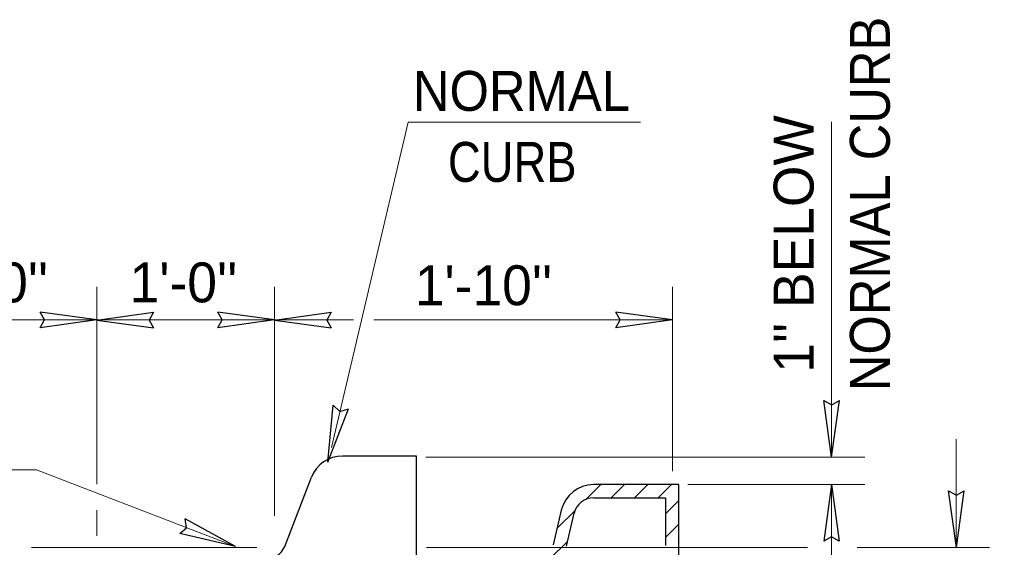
# Model space of a CAD drawing. Extents: x 570 to 607.1, y 62.1 to 89.4.
# Drawn here: x 590.886 to 593.641, y 70.624 to 72.125 of the extents above; entities that cross this region are included whole.
import ezdxf

# ---------------------------------------------------------------- set-up
doc = ezdxf.new("R2010")
doc.units = 0
doc.header["$LTSCALE"] = 0.045
doc.layers.add('1', color=7, linetype='Continuous', lineweight=13)

msp = doc.modelspace()

# ---------------------------------------------------------------- linework, layer by layer
at = {"layer": '1'}
for p, q in [((593.19267, 70.881), (593.19267, 71.83408)), ((591.10575, 70.80375), (591.10575, 71.36542)), ((591.61058, 70.71392), (591.61058, 71.36542)), ((592.741, 70.84125), (592.741, 71.36542)), ((591.61058, 71.27092), (591.83508, 71.27092)), ((591.89275, 71.27092), (592.741, 71.27092)), ((593.54692, 70.624), (593.54692, 70.93217)), ((592.04025, 70.881), (593.28717, 70.881)), ((592.49475, 70.76033), (592.53758, 70.80317)), ((592.56658, 70.76533), (592.60442, 70.80317)), ((592.63342, 70.76533), (592.67125, 70.80317)), ((592.70025, 70.76533), (592.73808, 70.80317)), ((592.78425, 70.80317), (593.28717, 70.80317)), ((593.19267, 70.5625), (593.19267, 70.80317)), ((592.72133, 70.71958), (592.75908, 70.75733)), ((591.10575, 70.65717), (591.10575, 70.73033)), ((592.41267, 70.67825), (592.46525, 70.73075)), ((592.72133, 70.65275), (592.75908, 70.6905)), ((590.92008, 70.624), (591.56042, 70.624)), ((592.04267, 70.624), (593.12408, 70.624)), ((592.392, 70.59067), (592.44283, 70.64158)), ((593.26558, 70.624), (593.64142, 70.624))]:
    msp.add_line(p, q, dxfattribs=at)
at = {"layer": '1', "lineweight": 25}
for p, q in [((591.10575, 71.271), (590.94483, 71.29317)), ((591.10583, 71.27083), (591.26675, 71.293)), ((591.6105, 71.271), (591.44958, 71.29317)), ((591.61058, 71.27083), (591.7715, 71.293)), ((592.741, 71.271), (592.58008, 71.29317)), ((591.10575, 71.271), (590.94483, 71.24892)), ((591.10583, 71.27083), (591.26675, 71.24875)), ((591.6105, 71.271), (591.44958, 71.24892)), ((591.61058, 71.27083), (591.7715, 71.24875)), ((592.741, 71.271), (592.58008, 71.24892)), ((593.19275, 70.881), (593.17067, 71.042)), ((593.19275, 70.881), (593.21483, 71.042)), ((591.76183, 70.86667), (591.77717, 71.02833)), ((591.76183, 70.86667), (591.82025, 71.01825)), ((591.63992, 70.62708), (591.7155, 70.82367)), ((592.75908, 70.80317), (592.517, 70.80317)), ((592.75908, 70.80317), (592.72133, 70.80317)), ((592.75908, 70.50917), (592.75908, 70.80317)), ((593.19258, 70.80308), (593.1705, 70.64217)), ((593.19258, 70.80308), (593.21467, 70.64217)), ((593.547, 70.62408), (593.52483, 70.785)), ((593.547, 70.62408), (593.56908, 70.785)), ((592.517, 70.76533), (592.72133, 70.76533)), ((592.72133, 70.76533), (592.72133, 70.62975)), ((592.425, 70.73042), (592.40175, 70.632)), ((591.49942, 70.62675), (591.35725, 70.70533)), ((592.43975, 70.62833), (592.46183, 70.72167)), ((591.49942, 70.62675), (591.34133, 70.66408))]:
    msp.add_line(p, q, dxfattribs=at)
at = {"layer": '1'}
for points in [[(592.64992, 71.83333), (591.98992, 71.83333), (591.77225, 70.90858)], [(590.54792, 71.27092), (591.10575, 71.27092), (591.61058, 71.27092)], [(588.97683, 70.84467), (590.93475, 70.84467), (591.49942, 70.62667)]]:
    msp.add_lwpolyline(points, dxfattribs=at)
at = {"layer": '1', "lineweight": 25}
for points in [[(590.94483, 71.24892), (590.95725, 71.27125), (590.94483, 71.29317)], [(591.26675, 71.293), (591.25433, 71.27067), (591.26675, 71.24875)], [(591.44958, 71.24892), (591.46208, 71.27125), (591.44958, 71.29317)], [(591.7715, 71.293), (591.75908, 71.27067), (591.7715, 71.24875)], [(592.58008, 71.24892), (592.5925, 71.27125), (592.58008, 71.29317)], [(593.17067, 71.042), (593.193, 71.0295), (593.21483, 71.042)], [(591.77717, 71.02833), (591.79608, 71.01117), (591.82025, 71.01825)], [(592.01367, 70.56775), (592.01367, 70.88425), (591.80367, 70.88425)], [(593.52483, 70.785), (593.54717, 70.7725), (593.56908, 70.785)], [(591.34133, 70.66408), (591.361, 70.68042), (591.35725, 70.70533)], [(593.21467, 70.64217), (593.19233, 70.65458), (593.1705, 70.64217)]]:
    msp.add_lwpolyline(points, dxfattribs=at)
for centre, radius, start, end in [((591.80368, 70.78974), 0.0945, 90, 158.97959), ((592.51699, 70.70863), 0.0945, 90, 166.68471), ((592.51699, 70.70863), 0.0567, 90, 166.68471), ((591.57252, 70.6611), 0.07552, 278.92763, 333.1955)]:
    msp.add_arc(centre, radius, start, end, dxfattribs=at)

# ---------------------------------------------------------------- texts
at = {"layer": '1', "width": 0.95}
msp.add_text('NORMAL CURB', height=0.1134, rotation=90, dxfattribs=at).set_placement((593.35817, 71.0685))
at = {"layer": '1'}
for s, width, p in [('NORMAL ', 0.95, (592.00358, 71.86542)), ('CURB', 0.85, (592.10317, 71.66358))]:
    msp.add_text(s, height=0.1134, dxfattribs=dict(at, width=width)).set_placement(p)
msp.add_text("1'' BELOW ", height=0.1134, rotation=90, dxfattribs=at).set_placement((593.1415, 71.12092))
for s, p in [("1'-0''", (590.66175, 71.32108)), ("1'-0''", (591.19908, 71.32108)), ("1'-10''", (592.00892, 71.31292))]:
    msp.add_text(s, height=0.1134, dxfattribs=at).set_placement(p)

doc.saveas('drawing.dxf')
